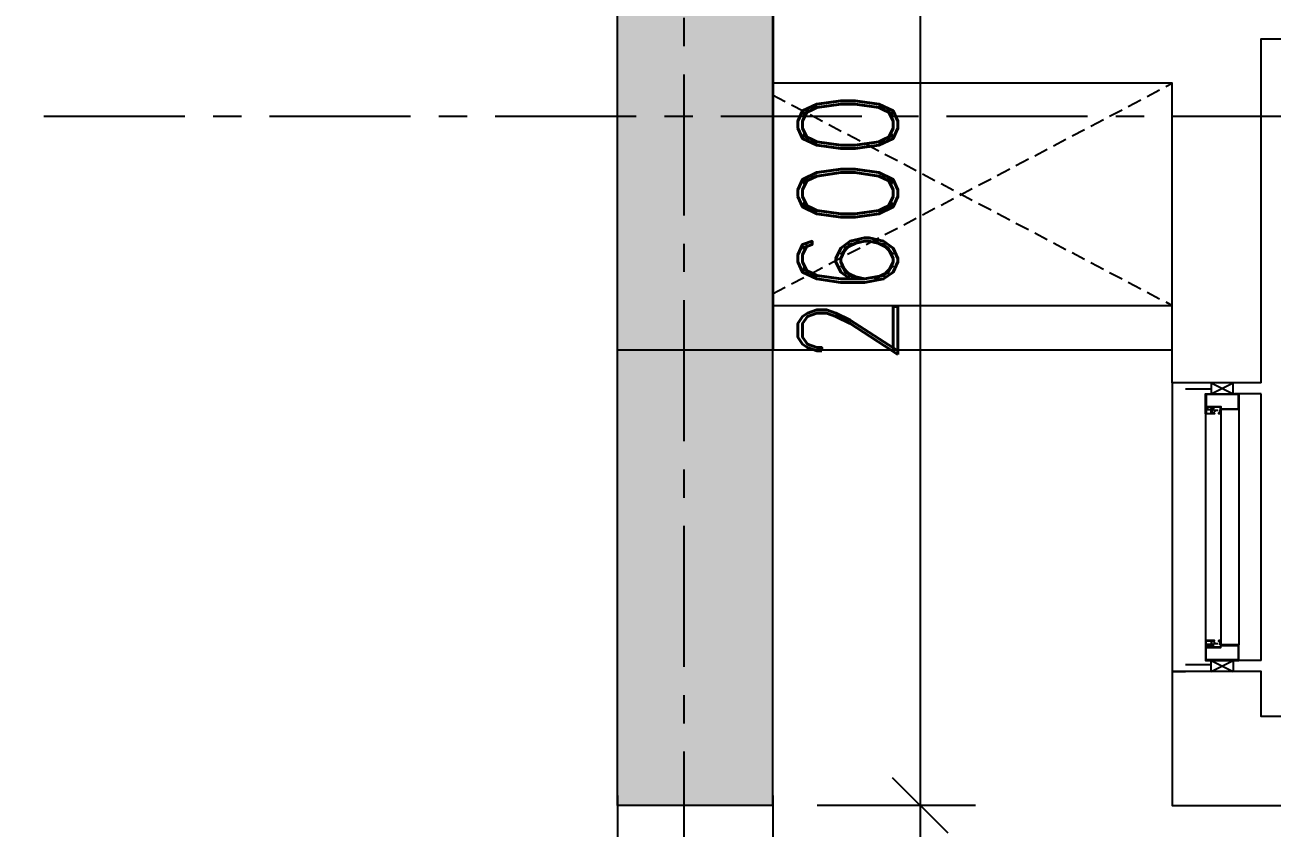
# Model space of a CAD drawing. Header units: millimetres. Extents: x 2061841 to 105821645, y -77612 to 48520811.
# Drawn here: x 105422494 to 105425301, y 48479324 to 48481132 of the extents above; entities that cross this region are included whole.
import ezdxf

# ---------------------------------------------------------------- set-up
doc = ezdxf.new("R2010")
doc.units = ezdxf.units.MM
doc.header["$LTSCALE"] = 10
doc.header["$MEASUREMENT"] = 0
doc.linetypes.add('xa_type A_Seventh floor plan$0$HIDDEN2', pattern=[4.7625, 3.175, -1.5875])
doc.linetypes.add('XR_type A_TYP_GRID$0$CENTER', pattern=[50.8, 31.75, -6.35, 6.35, -6.35])
for name, color, linetype in [('AS-COLS', 2, 'Continuous'), ('DIM', 8, 'Continuous'), ('S-OPENING', 6, 'Continuous'), ('xa_type A_Seventh floor plan$0$A-ELEV-HIDN', 54, 'xa_type A_Seventh floor plan$0$HIDDEN2'), ('xa_type A_Seventh floor plan$0$A-ELEV-LITE', 74, 'Continuous'), ('xa_type A_Seventh floor plan$0$A-GLAZ-FRAM', 74, 'Continuous'), ('xa_type A_Seventh floor plan$0$A-WALL', 3, 'Continuous'), ('xa_type A_Seventh floor plan$0$A-WALL-CILL', 140, 'Continuous'), ('xa_type A_Seventh floor plan$0$A-WALL-FNSH', 8, 'Continuous'), ('XR_type A_TYP_COL$0$AS-COLS', 2, 'Continuous'), ('XR_type A_TYP_COL$0$AS-COLS-PATT', 253, 'Continuous'), ('XR_type A_TYP_GRID$0$AS-GRID', 24, 'XR_type A_TYP_GRID$0$CENTER')]:
    doc.layers.add(name, color=color, linetype=linetype)
doc.layers.add('S-STRCOL HATCH', color=33, linetype='Continuous', lineweight=9)
doc.styles.add('200', font='romand.shx', dxfattribs={"width": 0.8, "height": 225})
doc.dimstyles.new('GR1', dxfattribs={"dimtxt": 225, "dimasz": 125, "dimexe": 125, "dimexo": 100, "dimgap": 50, "dimtad": 1, "dimdec": 0, "dimzin": 3, "dimdsep": 46, "dimtxsty": '200', "dimblk1": 'OBLIQUE', "dimblk2": 'OBLIQUE', "dimsah": 1, "dimcen": 0.0625, "dimdle": 125, "dimclrd": 3, "dimclre": 3, "dimclrt": 2, "dimadec": 0, "dimazin": 0, "dimtfac": 1, "dimtdec": 0, "dimtix": 1, "dimtmove": 0, "dimatfit": 3, "dimfxl": 1, "dimtolj": 1, "dimtzin": 0, "dimarcsym": 0})

# ---------------------------------------------------------------- blocks, each defined once
blk = doc.blocks.new('xa_type A_Seventh floor plan$0$Win clip')
for points in [[(14, 1.1), (14, 9), (17.6, 9), (17.6, 7.8), (18.8, 7.8), (18.8, 9), (20, 9), (20, 10.2), (0, 10.2), (0, 0), (3.4, 0), (3.4, -1.2), (2, -1.2), (2, -2.4), (4.6, -2.4), (4.6, 0), (16.8, 0), (16.8, -1.2), (15.4, -1.2), (15.4, -2.4), (18, -2.4), (18, 1.1)], [(1.2, 9), (12.7, 9), (12.7, 1.1), (1.2, 1.1)]]:
    blk.add_lwpolyline(points, close=True)
at = {"layer": 'Defpoints'}
blk.add_line((28, 2.7), (22, 2.7), dxfattribs=at)
blk = doc.blocks.new('*U332')
at = {"color": 251}
for p, q in [((0, 87.6), (25, 87.6)), ((25, 87.6), (0, 37.6)), ((0, 87.6), (25, 37.6)), ((650, 87.6), (625, 87.6)), ((625, 87.6), (650, 37.6)), ((650, 87.6), (625, 37.6)), ((25, 37.6), (0, 37.6)), ((625, 37.6), (650, 37.6))]:
    blk.add_line(p, q, dxfattribs=at)
for p, q in [((70.2, 100.1), (590, 100.1)), ((70.4, 65.4), (590.2, 65.4)), ((60, 25.1), (590, 25.1))]:
    blk.add_line(p, q)
for points in [[(62.5, 70.1), (62.5, 66.6), (55, 66.6), (55, 85.3), (58.8, 85.3), (58.8, 83.6), (60, 83.6), (60, 88.4), (58.8, 88.4), (58.8, 86.7), (55, 86.7), (55, 98.8), (58.8, 98.8), (58.8, 97.1), (60, 97.1), (60, 100.1), (25, 100.1), (25, 25.1), (60, 25.1), (60, 65.4), (70, 65.4), (70, 70.1)], [(587.5, 70.1), (587.5, 66.6), (595, 66.6), (595, 85.3), (591.2, 85.3), (591.2, 83.6), (590, 83.6), (590, 88.4), (591.2, 88.4), (591.2, 86.7), (595, 86.7), (595, 98.8), (591.2, 98.8), (591.2, 97.1), (590, 97.1), (590, 100.1), (625, 100.1), (625, 25.1), (590, 25.1), (590, 65.4), (580, 65.4), (580, 70.1)], [(69, 69.1), (67.8, 69.1), (67.8, 70.1), (70, 70.1), (67.8, 70.1), (67.8, 69.1), (69, 69.1), (69, 66.6), (63.5, 66.6), (63.5, 69.1)], [(581, 69.1), (582.2, 69.1), (582.2, 70.1), (580, 70.1), (582.2, 70.1), (582.2, 69.1), (581, 69.1), (581, 66.6), (586.5, 66.6), (586.5, 69.1)]]:
    blk.add_lwpolyline(points)
for points in [[(58.8, 26.3), (26.2, 26.3), (26.2, 98.9), (53.8, 98.9), (53.8, 65.4), (58.8, 65.4)], [(591.2, 26.3), (623.8, 26.3), (623.8, 98.9), (596.2, 98.9), (596.2, 65.4), (591.2, 65.4)], [(64.7, 80.1), (64.7, 79.1), (63.5, 79.1), (64.7, 79.1), (64.7, 80.1), (62.5, 80.1)], [(585.3, 80.1), (585.3, 79.1), (586.5, 79.1), (585.3, 79.1), (585.3, 80.1), (587.5, 80.1)]]:
    blk.add_lwpolyline(points, close=True)
at = {"layer": 'xa_type A_Seventh floor plan$0$A-WALL-CILL'}
blk.add_line((625, -25), (25, -25), dxfattribs=at)
blk.add_lwpolyline([(0, 145.1), (0, 175.1), (650, 175.1), (650, 145.1)], dxfattribs=at)
at = {"layer": 'xa_type A_Seventh floor plan$0$A-WALL-FNSH'}
for p, q in [((14.8, 87.6), (14.8, 145.1)), ((635.2, 87.6), (635.2, 145.1)), ((25, -25), (25, 35.1)), ((625, -25), (625, 35.1))]:
    blk.add_line(p, q, dxfattribs=at)
at = {"rotation": 270}
blk.add_blockref('xa_type A_Seventh floor plan$0$Win clip', (60, 100.1), dxfattribs=at)
at = {"xscale": -1, "rotation": 90}
blk.add_blockref('xa_type A_Seventh floor plan$0$Win clip', (590, 100.1), dxfattribs=at)
blk = doc.blocks.new('_Oblique')
at = {"color": 0, "linetype": 'ByBlock', "lineweight": -2}
blk.add_line((-0.5, -0.5), (0.5, 0.5), dxfattribs=at)
blk = doc.blocks.new('*D429')
at = {"layer": 'Defpoints', "color": 0, "transparency": 16777216}
for p in [(1162.9, 3085.8), (1224.4, 485.9), (1555.9, 485.9)]:
    blk.add_point(p, dxfattribs=at)
at = {"layer": 'DIM', "color": 3, "lineweight": -2, "transparency": 16777216}
for p, q in [((1555.9, 3210.8), (1555.9, 360.9)), ((1262.9, 3085.8), (1680.9, 3085.8)), ((1324.4, 485.9), (1680.9, 485.9))]:
    blk.add_line(p, q, dxfattribs=at)
at = {"layer": 'DIM', "color": 3, "linetype": 'ByBlock', "lineweight": -2, "transparency": 16777216, "xscale": 125, "yscale": 125, "zscale": 125}
for p, rotation in [((1555.9, 3085.8), 90), ((1555.9, 485.9), 270)]:
    blk.add_blockref('_Oblique', p, dxfattribs=dict(at, rotation=rotation))
at = {"layer": 'DIM', "color": 2, "transparency": 16777216, "insert": (1393.4, 1785.8), "char_height": 225, "attachment_point": 5, "rotation": 90, "style": '200'}
blk.add_mtext('\\A1;2600', dxfattribs=at)
blk = doc.blocks.new('*D430')
at = {"layer": 'Defpoints', "color": 0, "transparency": 16777216}
for p in [(874.6, 607.9), (1224.6, 607.9), (874.6, 125)]:
    blk.add_point(p, dxfattribs=at)
at = {"layer": 'DIM', "color": 3, "lineweight": -2, "transparency": 16777216}
for p, q in [((874.6, 507.9), (874.6, 0)), ((1224.6, 507.9), (1224.6, 0)), ((1349.6, 125), (749.6, 125)), ((874.6, 125), (749.6, 125)), ((1224.6, 125), (1349.6, 125))]:
    blk.add_line(p, q, dxfattribs=at)
at = {"layer": 'DIM', "color": 3, "linetype": 'ByBlock', "lineweight": -2, "transparency": 16777216, "xscale": 125, "yscale": 125, "zscale": 125}
blk.add_blockref('_Oblique', (874.6, 125), dxfattribs=at)
at = {"layer": 'DIM', "color": 3, "linetype": 'ByBlock', "lineweight": -2, "transparency": 16777216, "xscale": 125, "yscale": 125, "zscale": 125, "rotation": 180}
blk.add_blockref('_Oblique', (1224.6, 125), dxfattribs=at)
at = {"layer": 'DIM', "color": 2, "transparency": 16777216, "insert": (1049.6, 287.5), "char_height": 225, "attachment_point": 5, "style": '200'}
blk.add_mtext('\\A1;350', dxfattribs=at)
blk = doc.blocks.new('G$CDE8A9FAD')
at = {"layer": 'S-STRCOL HATCH'}
h = blk.add_hatch(color=256, dxfattribs=at)
h.dxf.hatch_style = 1
h.paths.add_polyline_path([(1224.4, 485.9), (1224.4, 3085.8), (874.4, 3085.8), (874.4, 485.9), (1224.4, 485.9)])
at = {"layer": 'AS-COLS', "color": 1, "elevation": 0}
blk.add_lwpolyline([(1224.4, 485.9), (1224.4, 3085.8), (874.4, 3085.8), (874.4, 485.9)], close=True, dxfattribs=at)
at = {"layer": 'DIM'}
dim = blk.add_linear_dim(base=(1555.9, 485.9, 0), p1=(1162.9, 3085.8), p2=(1224.4, 485.9), angle=90, dimstyle='GR1', dxfattribs=at)
dim.commit()
dim.dimension.update_dxf_attribs({"geometry": '*D429', "text_midpoint": (1393.4, 1785.8, 0)})
dim = blk.add_linear_dim(base=(874.6, 125, 0), p1=(1224.6, 607.9), p2=(874.6, 607.9), dimstyle='GR1', dxfattribs=at)
dim.commit()
dim.dimension.update_dxf_attribs({"geometry": '*D430', "text_midpoint": (1049.6, 287.5, 0)})
blk = doc.blocks.new('TOWER-A TYPICAL FLOOR FRAMING PLAN N')
at = {"layer": 'XR_type A_TYP_COL$0$AS-COLS-PATT'}
h = blk.add_hatch(color=256, dxfattribs=at)
h.dxf.hatch_style = 1
h.paths.add_polyline_path([(102660827.5, 48579464.7), (102661177.5, 48579464.7), (102661177.5, 48578414.7), (102660827.5, 48578414.7)])
at = {"layer": 'xa_type A_Seventh floor plan$0$A-ELEV-HIDN'}
for p, q in [((102661176.4, 48578541.3), (102662076, 48579015.1)), ((102661176.4, 48578988.9), (102662076, 48578515.1))]:
    blk.add_line(p, q, dxfattribs=at)
at = {"layer": 'xa_type A_Seventh floor plan$0$A-ELEV-LITE'}
for p, q in [((102661176.4, 48578515.1), (102662076, 48578515.1)), ((102661176.4, 48578415.1), (102662076, 48578415.1))]:
    blk.add_line(p, q, dxfattribs=at)
at = {"layer": 'xa_type A_Seventh floor plan$0$A-WALL'}
blk.add_line((102662276, 48578341.2, 0), (102662076, 48578341.2, 0), dxfattribs=at)
at = {"layer": 'xa_type A_Seventh floor plan$0$A-WALL', "elevation": 0}
for points in [[(102662276, 48578341.2), (102662276, 48579115.1), (102664826, 48579115.1)], [(102662076, 48578341.2), (102662076, 48579015.1), (102661176.4, 48579015.1)], [(102664685.8, 48577590.1), (102662276, 48577590.1), (102662276, 48577691.2), (102662076, 48577691.2), (102662076, 48577390.1), (102664685.8, 48577390.1)]]:
    blk.add_lwpolyline(points, dxfattribs=at)
at = {"layer": 'XR_type A_TYP_COL$0$AS-COLS', "elevation": 0}
blk.add_lwpolyline([(102660827.5, 48579464.7), (102661177.5, 48579464.7), (102661177.5, 48578414.7), (102660827.5, 48578414.7)], close=True, dxfattribs=at)
at = {"layer": 'XR_type A_TYP_GRID$0$AS-GRID'}
for p, q in [((102660976.6, 48610531), (102660976.6, 48574150.4)), ((102691349.4, 48578940.1), (102655331.9, 48578940.1))]:
    blk.add_line(p, q, dxfattribs=at)
at = {"layer": 'AS-COLS', "color": 6}
blk.add_blockref('G$CDE8A9FAD', (102659952.3, 48576904.6), dxfattribs=at)
at = {"layer": 'xa_type A_Seventh floor plan$0$A-GLAZ-FRAM', "xscale": -1, "rotation": 89.99681499126456}
blk.add_blockref('*U332', (102662251, 48578341.2), dxfattribs=at)

msp = doc.modelspace()

# ---------------------------------------------------------------- block references
at = {"layer": 'S-OPENING'}
msp.add_blockref('TOWER-A TYPICAL FLOOR FRAMING PLAN N', (2763000.3, -98014.7), dxfattribs=at)

doc.saveas('drawing.dxf')
